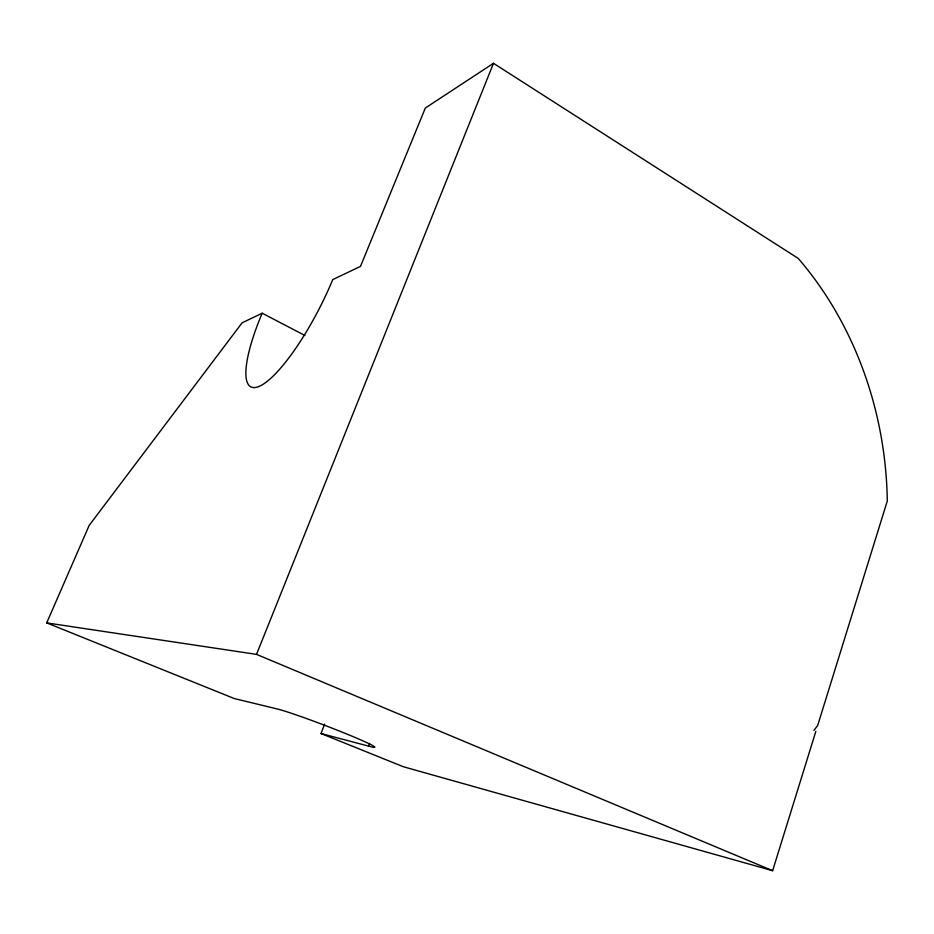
<?xml version="1.0" encoding="UTF-8"?>
<svg xmlns="http://www.w3.org/2000/svg" width="934" height="934" viewBox="0 0 934 934"><rect width="100%" height="100%" fill="white"/><g stroke="black" fill="none" stroke-linecap="round" stroke-linejoin="round"><path stroke-width="1.4" d="M324.647 724.084L321.004 733.529L403.301 766.721L772.64 870.698L815.861 731.31M321.004 733.529L368.545 746.114L369.572 743.394M304.916 335.481L262.221 313.217L242.116 322.802L89.185 525.375L46.7 622.896L256.523 654.372L493.479 63.302L798.255 258.438A339.346 286.691 84.9 0 1 887.195 496.141L887.3 500.974L817.659 725.531L813.923 730.388M262.221 313.217L261.181 315.61A100.335 24.868 -62.7 0 0 259.967 386.034A100.335 24.868 -62.7 0 0 331.617 282.29L332.691 279.628L360.501 266.377L425.32 108.04L493.479 63.302M46.7 622.896L234.376 698.585L277.386 708.988A53.892 2.58 20.9 0 1 345.463 733.482A53.892 2.58 20.9 0 1 368.545 746.114M256.523 654.372L772.64 870.698"/></g></svg>
